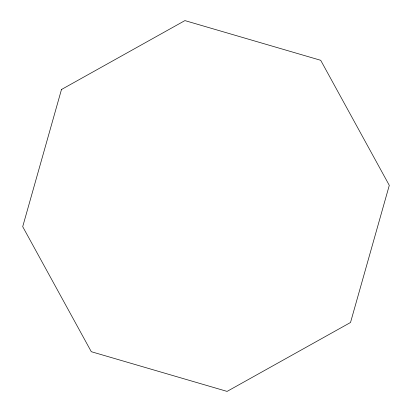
<?xml version="1.0" encoding="UTF-8"?>
<svg xmlns="http://www.w3.org/2000/svg" width="412" height="412" viewBox="0 0 412 412"><rect width="100%" height="100%" fill="white"/><g stroke="black" fill="none" stroke-linecap="round" stroke-linejoin="round"><path stroke-width="0.62" d="M61.481 89.507L22.706 226.657L91.299 351.704L227.084 391.4L350.519 322.493L389.294 185.343L320.701 60.296L184.916 20.6L61.481 89.507"/></g></svg>
